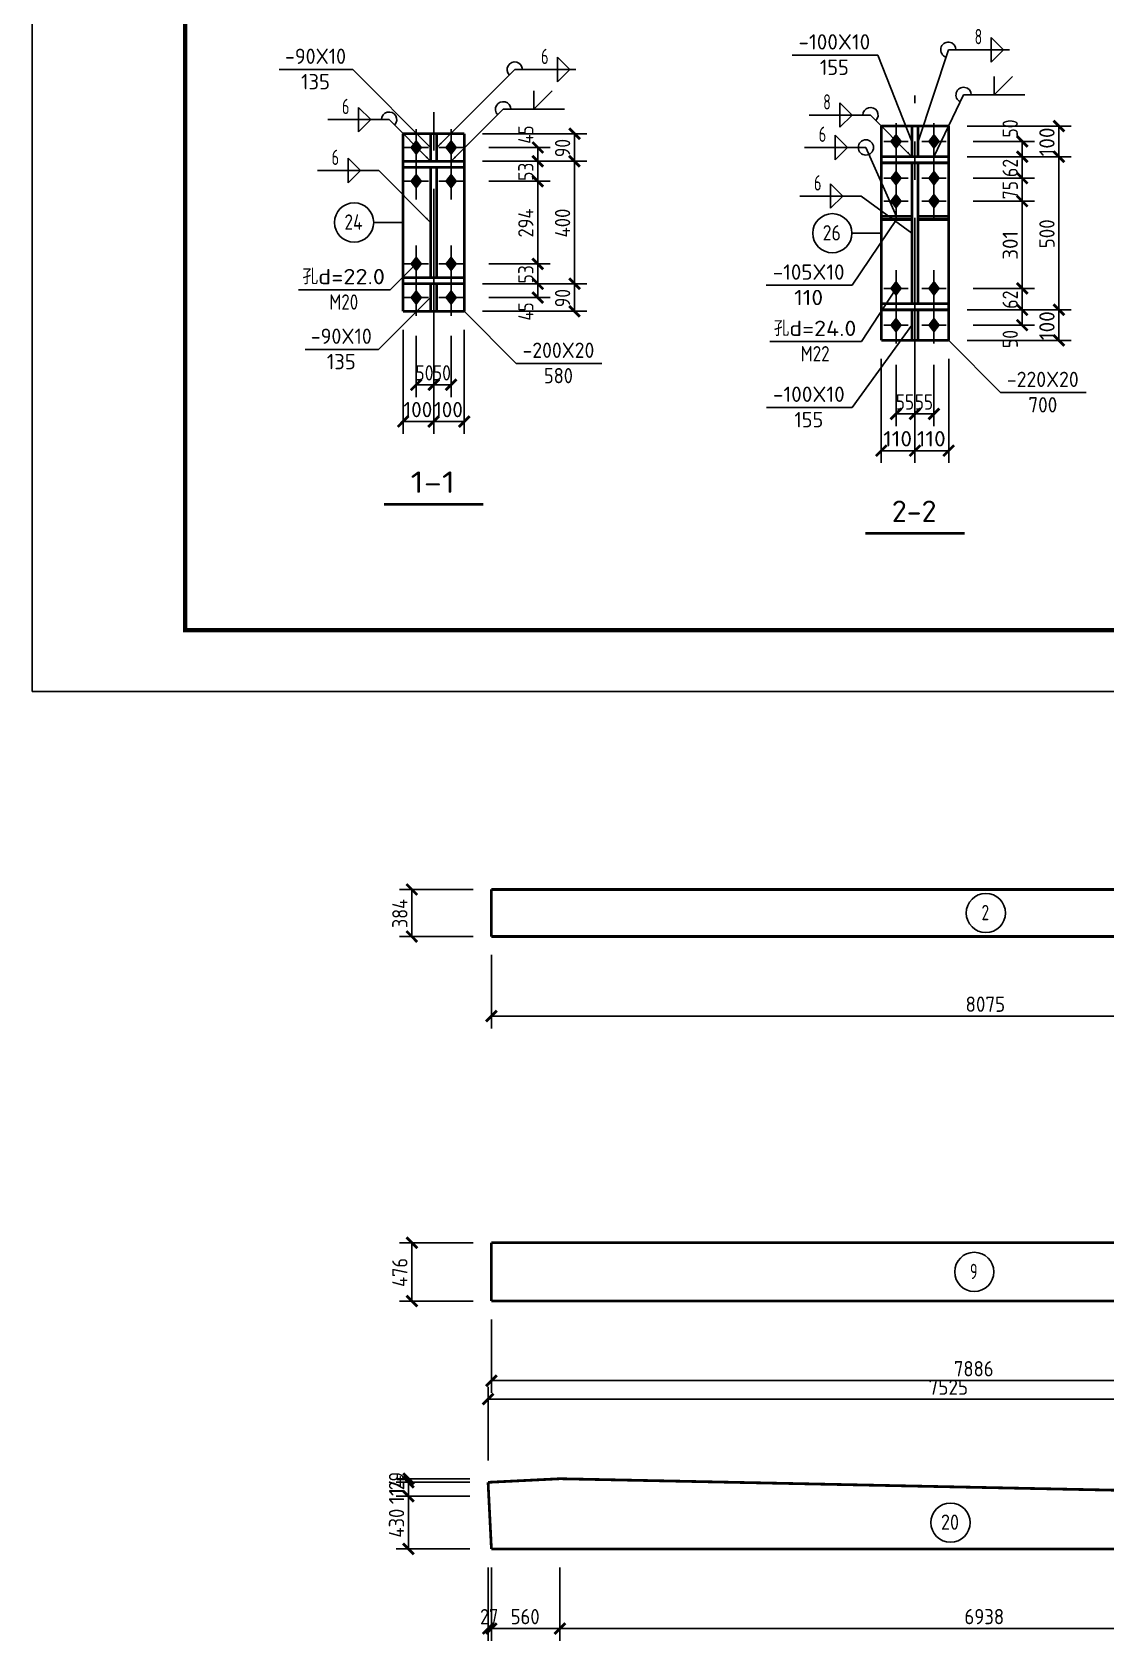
# Model space of a CAD drawing. Extents: x 14207793 to 14719554, y -1675802 to -1228715.
# Drawn here: x 14472463 to 14489997, y -1289793 to -1263526 of the extents above; entities that cross this region are included whole.
import ezdxf
from ezdxf.enums import TextEntityAlignment as Align

# ---------------------------------------------------------------- set-up
doc = ezdxf.new("R2010")
doc.units = 0
doc.header["$LTSCALE"] = 500
doc.header["$MEASUREMENT"] = 0
doc.linetypes.add('6', pattern=[8.75, 5, -1.25, 1.25, -1.25])
for name, color, linetype in [('10', 1, 'CONTINUOUS'), ('15', 3, 'CONTINUOUS'), ('20', 2, 'CONTINUOUS'), ('图框外框__细线', 253, 'CONTINUOUS'), ('尺寸标注', 253, 'CONTINUOUS'), ('焊缝标注', 253, 'CONTINUOUS'), ('编号标注', 253, 'CONTINUOUS'), ('螺栓孔标注', 7, 'CONTINUOUS'), ('钢板标注', 253, 'CONTINUOUS')]:
    doc.layers.add(name, color=color, linetype=linetype)
doc.styles.get("Standard").update_dxf_attribs({"font": 'SYSZ.shx', "width": 0.75, "bigfont": 'SYFS.shx'})

msp = doc.modelspace()

# ---------------------------------------------------------------- linework, layer by layer
at = {"layer": '10', "color": 7, "linetype": '6'}
for p, q in [((14479019.71, -1268584.34), (14479019.71, -1264684.34)), ((14486880.21, -1269059.8), (14486880.21, -1264559.8))]:
    msp.add_line(p, q, dxfattribs=at)
at = {"layer": '10', "color": 253}
for p, q in [((14478734.71, -1265109.34), (14478734.71, -1265709.34)), ((14479304.71, -1265109.34), (14479304.71, -1265709.34)), ((14486570.21, -1265009.8), (14486570.21, -1265609.8)), ((14487190.21, -1265009.8), (14487190.21, -1265609.8)), ((14478934.71, -1265409.34), (14478534.71, -1265409.34)), ((14479504.71, -1265409.34), (14479104.71, -1265409.34)), ((14486770.21, -1265309.8), (14486370.21, -1265309.8)), ((14487390.21, -1265309.8), (14486990.21, -1265309.8)), ((14478734.71, -1265659.34), (14478734.71, -1266259.34)), ((14479304.71, -1265659.34), (14479304.71, -1266259.34)), ((14486570.21, -1265609.8), (14486570.21, -1266209.8)), ((14487190.21, -1265609.8), (14487190.21, -1266209.8)), ((14478934.71, -1265959.34), (14478534.71, -1265959.34)), ((14479504.71, -1265959.34), (14479104.71, -1265959.34)), ((14486770.21, -1265909.8), (14486370.21, -1265909.8)), ((14486570.21, -1265984.8), (14486570.21, -1266584.8)), ((14487390.21, -1265909.8), (14486990.21, -1265909.8)), ((14487190.21, -1265984.8), (14487190.21, -1266584.8)), ((14486770.21, -1266284.8), (14486370.21, -1266284.8)), ((14487390.21, -1266284.8), (14486990.21, -1266284.8)), ((14478734.71, -1267009.34), (14478734.71, -1267609.34)), ((14479304.71, -1267009.34), (14479304.71, -1267609.34)), ((14478934.71, -1267309.34), (14478534.71, -1267309.34)), ((14479504.71, -1267309.34), (14479104.71, -1267309.34)), ((14478734.71, -1267559.34), (14478734.71, -1268159.34)), ((14479304.71, -1267559.34), (14479304.71, -1268159.34)), ((14486570.21, -1267409.8), (14486570.21, -1268009.8)), ((14487190.21, -1267409.8), (14487190.21, -1268009.8)), ((14478934.71, -1267859.34), (14478534.71, -1267859.34)), ((14479504.71, -1267859.34), (14479104.71, -1267859.34)), ((14486770.21, -1267709.8), (14486370.21, -1267709.8)), ((14487390.21, -1267709.8), (14486990.21, -1267709.8)), ((14486570.21, -1268009.8), (14486570.21, -1268609.8)), ((14487190.21, -1268009.8), (14487190.21, -1268609.8)), ((14486770.21, -1268309.8), (14486370.21, -1268309.8)), ((14487390.21, -1268309.8), (14486990.21, -1268309.8))]:
    msp.add_line(p, q, dxfattribs=at)
at = {"layer": '10', "color": 3, "const_width": 45}
for points in [[(14478519.71, -1265634.34), (14478519.71, -1265734.34)], [(14479519.71, -1265634.34), (14478519.71, -1265634.34)], [(14478519.71, -1265734.34), (14479519.71, -1265734.34)], [(14478969.71, -1267534.34), (14478969.71, -1265734.34)], [(14479069.71, -1267534.34), (14479069.71, -1265734.34)], [(14479519.71, -1265734.34), (14479519.71, -1265634.34)], [(14486330.21, -1265559.8), (14486330.21, -1265659.8)], [(14487430.21, -1265559.8), (14486330.21, -1265559.8)], [(14486330.21, -1265659.8), (14487430.21, -1265659.8)], [(14486830.21, -1267959.8), (14486830.21, -1265659.8)], [(14486930.21, -1267959.8), (14486930.21, -1265659.8)], [(14487430.21, -1265659.8), (14487430.21, -1265559.8)], [(14478519.71, -1267534.34), (14478519.71, -1267634.34)], [(14479519.71, -1267534.34), (14478519.71, -1267534.34)], [(14478519.71, -1267634.34), (14479519.71, -1267634.34)], [(14479519.71, -1267634.34), (14479519.71, -1267534.34)], [(14486330.21, -1267959.8), (14486330.21, -1268059.8)], [(14487430.21, -1267959.8), (14486330.21, -1267959.8)], [(14486330.21, -1268059.8), (14487430.21, -1268059.8)], [(14487430.21, -1268059.8), (14487430.21, -1267959.8)]]:
    msp.add_lwpolyline(points, dxfattribs=at)
at = {"layer": '10', "const_width": 45}
for points in [[(14478209.71, -1271234.34), (14479829.71, -1271234.34)], [(14486070.21, -1271709.8), (14487690.21, -1271709.8)]]:
    msp.add_lwpolyline(points, dxfattribs=at)
at = {"layer": '10'}
for points in [[(14486570.21, -1265179.8), (14486470.21, -1265309.8), (14486670.21, -1265309.8), (14486570.21, -1265439.8)], [(14487190.21, -1265179.8), (14487090.21, -1265309.8), (14487290.21, -1265309.8), (14487190.21, -1265439.8)], [(14478734.71, -1265279.34), (14478634.71, -1265409.34), (14478834.71, -1265409.34), (14478734.71, -1265539.34)], [(14479304.71, -1265279.34), (14479204.71, -1265409.34), (14479404.71, -1265409.34), (14479304.71, -1265539.34)], [(14478734.71, -1265829.34), (14478634.71, -1265959.34), (14478834.71, -1265959.34), (14478734.71, -1266089.34)], [(14479304.71, -1265829.34), (14479204.71, -1265959.34), (14479404.71, -1265959.34), (14479304.71, -1266089.34)], [(14486570.21, -1265779.8), (14486470.21, -1265909.8), (14486670.21, -1265909.8), (14486570.21, -1266039.8)], [(14487190.21, -1265779.8), (14487090.21, -1265909.8), (14487290.21, -1265909.8), (14487190.21, -1266039.8)], [(14486570.21, -1266154.8), (14486470.21, -1266284.8), (14486670.21, -1266284.8), (14486570.21, -1266414.8)], [(14487190.21, -1266154.8), (14487090.21, -1266284.8), (14487290.21, -1266284.8), (14487190.21, -1266414.8)], [(14478734.71, -1267179.34), (14478634.71, -1267309.34), (14478834.71, -1267309.34), (14478734.71, -1267439.34)], [(14479304.71, -1267179.34), (14479204.71, -1267309.34), (14479404.71, -1267309.34), (14479304.71, -1267439.34)], [(14486570.21, -1267579.8), (14486470.21, -1267709.8), (14486670.21, -1267709.8), (14486570.21, -1267839.8)], [(14487190.21, -1267579.8), (14487090.21, -1267709.8), (14487290.21, -1267709.8), (14487190.21, -1267839.8)], [(14478734.71, -1267729.34), (14478634.71, -1267859.34), (14478834.71, -1267859.34), (14478734.71, -1267989.34)], [(14479304.71, -1267729.34), (14479204.71, -1267859.34), (14479404.71, -1267859.34), (14479304.71, -1267989.34)], [(14486570.21, -1268179.8), (14486470.21, -1268309.8), (14486670.21, -1268309.8), (14486570.21, -1268439.8)], [(14487190.21, -1268179.8), (14487090.21, -1268309.8), (14487290.21, -1268309.8), (14487190.21, -1268439.8)]]:
    msp.add_solid(points, dxfattribs=at)
at = {"layer": '15', "const_width": 45}
for points in [[(14479962.5, -1277524.88), (14479962.5, -1278292.88)], [(14496112.64, -1277524.88), (14479962.5, -1277524.88)], [(14479962.5, -1278292.88), (14496112.64, -1278292.88)], [(14479962.5, -1284244.88), (14479962.5, -1283292.88)], [(14479962.5, -1283292.88), (14495734.33, -1283292.88)], [(14495734.33, -1284244.88), (14479962.5, -1284244.88)], [(14481082.64, -1287146.17), (14479908.1, -1287204.89)], [(14479908.1, -1287204.89), (14479962.5, -1288292.88)], [(14494958.21, -1287432.89), (14481082.64, -1287146.17)], [(14479962.5, -1288292.88), (14494958.22, -1288292.88)]]:
    msp.add_lwpolyline(points, dxfattribs=at)
at = {"layer": '20', "const_width": 45}
for points in [[(14478519.71, -1265184.34), (14478519.71, -1268084.34)], [(14479519.71, -1265184.34), (14478519.71, -1265184.34)], [(14478969.71, -1265184.34), (14478969.71, -1265634.34)], [(14479069.71, -1265184.34), (14478969.71, -1265184.34)], [(14479069.71, -1265634.34), (14479069.71, -1265184.34)], [(14479519.71, -1268084.34), (14479519.71, -1265184.34)], [(14486330.21, -1265059.8), (14486330.21, -1268559.8)], [(14487430.21, -1265059.8), (14486330.21, -1265059.8)], [(14486830.21, -1265059.8), (14486830.21, -1265559.8)], [(14486930.21, -1265059.8), (14486830.21, -1265059.8)], [(14486930.21, -1265559.8), (14486930.21, -1265059.8)], [(14487430.21, -1268559.8), (14487430.21, -1265059.8)], [(14478969.71, -1265634.34), (14479069.71, -1265634.34)], [(14486830.21, -1265559.8), (14486930.21, -1265559.8)], [(14486330.21, -1266534.8), (14486330.21, -1266584.8)], [(14486830.21, -1266534.8), (14486330.21, -1266534.8)], [(14486330.21, -1266584.8), (14486830.21, -1266584.8)], [(14486830.21, -1266584.8), (14486830.21, -1266534.8)], [(14486930.21, -1266584.8), (14486930.21, -1266534.8)], [(14486930.21, -1266534.8), (14487430.21, -1266534.8)], [(14487430.21, -1266584.8), (14486930.21, -1266584.8)], [(14487430.21, -1266534.8), (14487430.21, -1266584.8)], [(14478969.71, -1268084.34), (14478969.71, -1267634.34)], [(14478969.71, -1267634.34), (14479069.71, -1267634.34)], [(14479069.71, -1267634.34), (14479069.71, -1268084.34)], [(14478519.71, -1268084.34), (14479519.71, -1268084.34)], [(14479069.71, -1268084.34), (14478969.71, -1268084.34)], [(14486830.21, -1268559.8), (14486830.21, -1268059.8)], [(14486830.21, -1268059.8), (14486930.21, -1268059.8)], [(14486930.21, -1268059.8), (14486930.21, -1268559.8)], [(14486330.21, -1268559.8), (14487430.21, -1268559.8)], [(14486930.21, -1268559.8), (14486830.21, -1268559.8)]]:
    msp.add_lwpolyline(points, dxfattribs=at)
at = {"layer": '图框外框__细线'}
msp.add_lwpolyline([(14472462.5, -1274292.88), (14561562.5, -1274292.88), (14561562.5, -1232292.88), (14472462.5, -1232292.88), (14472462.5, -1274292.88)], dxfattribs=at)
at = {"layer": '图框外框__细线', "const_width": 70}
msp.add_lwpolyline([(14474962.5, -1273292.88), (14560562.5, -1273292.88), (14560562.5, -1233292.88), (14474962.5, -1233292.88), (14474962.5, -1273292.88)], dxfattribs=at)
at = {"layer": '尺寸标注'}
for p, q in [((14479819.71, -1265184.34), (14481519.71, -1265184.34)), ((14481319.71, -1265634.34), (14481319.71, -1265184.34)), ((14487730.21, -1265059.8), (14489430.21, -1265059.8)), ((14489230.21, -1265559.8), (14489230.21, -1265059.8)), ((14479919.71, -1265409.34), (14480919.71, -1265409.34)), ((14480719.71, -1265634.34), (14480719.71, -1265409.34)), ((14487830.21, -1265309.8), (14488830.21, -1265309.8)), ((14488630.21, -1265559.8), (14488630.21, -1265309.8)), ((14479819.71, -1265634.34), (14481519.71, -1265634.34)), ((14479819.71, -1265634.34), (14481519.71, -1265634.34)), ((14479919.71, -1265634.34), (14480919.71, -1265634.34)), ((14479919.71, -1265634.34), (14480919.71, -1265634.34)), ((14480719.71, -1265959.34), (14480719.71, -1265634.34)), ((14481319.71, -1267634.34), (14481319.71, -1265634.34)), ((14487730.21, -1265559.8), (14489430.21, -1265559.8)), ((14487730.21, -1265559.8), (14489430.21, -1265559.8)), ((14487830.21, -1265559.8), (14488830.21, -1265559.8)), ((14487830.21, -1265559.8), (14488830.21, -1265559.8)), ((14488630.21, -1265909.8), (14488630.21, -1265559.8)), ((14489230.21, -1268059.8), (14489230.21, -1265559.8)), ((14479919.71, -1265959.34), (14480919.71, -1265959.34)), ((14479919.71, -1265959.34), (14480919.71, -1265959.34)), ((14480719.71, -1267309.34), (14480719.71, -1265959.34)), ((14487830.21, -1265909.8), (14488830.21, -1265909.8)), ((14487830.21, -1265909.8), (14488830.21, -1265909.8)), ((14488630.21, -1266284.8), (14488630.21, -1265909.8)), ((14487830.21, -1266284.8), (14488830.21, -1266284.8)), ((14487830.21, -1266284.8), (14488830.21, -1266284.8)), ((14488630.21, -1267709.8), (14488630.21, -1266284.8)), ((14479919.71, -1267309.34), (14480919.71, -1267309.34)), ((14479919.71, -1267309.34), (14480919.71, -1267309.34)), ((14480719.71, -1267634.34), (14480719.71, -1267309.34)), ((14479819.71, -1267634.34), (14481519.71, -1267634.34)), ((14479819.71, -1267634.34), (14481519.71, -1267634.34)), ((14479919.71, -1267634.34), (14480919.71, -1267634.34)), ((14479919.71, -1267634.34), (14480919.71, -1267634.34)), ((14479919.71, -1267859.34), (14480919.71, -1267859.34)), ((14480719.71, -1267859.34), (14480719.71, -1267634.34)), ((14481319.71, -1268084.34), (14481319.71, -1267634.34)), ((14487830.21, -1267709.8), (14488830.21, -1267709.8)), ((14487830.21, -1267709.8), (14488830.21, -1267709.8)), ((14488630.21, -1268059.8), (14488630.21, -1267709.8)), ((14479819.71, -1268084.34), (14481519.71, -1268084.34)), ((14487730.21, -1268059.8), (14489430.21, -1268059.8)), ((14487730.21, -1268059.8), (14489430.21, -1268059.8)), ((14487830.21, -1268059.8), (14488830.21, -1268059.8)), ((14487830.21, -1268059.8), (14488830.21, -1268059.8)), ((14488630.21, -1268309.8), (14488630.21, -1268059.8)), ((14489230.21, -1268559.8), (14489230.21, -1268059.8)), ((14478519.71, -1268384.34), (14478519.71, -1270084.34)), ((14479019.71, -1268384.34), (14479019.71, -1270084.34)), ((14479019.71, -1268384.34), (14479019.71, -1270084.34)), ((14479519.71, -1268384.34), (14479519.71, -1270084.34)), ((14487830.21, -1268309.8), (14488830.21, -1268309.8)), ((14478734.71, -1268484.34), (14478734.71, -1269484.34)), ((14479019.71, -1268484.34), (14479019.71, -1269484.34)), ((14479019.71, -1268484.34), (14479019.71, -1269484.34)), ((14479304.71, -1268484.34), (14479304.71, -1269484.34)), ((14487730.21, -1268559.8), (14489430.21, -1268559.8)), ((14486330.21, -1268859.8), (14486330.21, -1270559.8)), ((14486880.21, -1268859.8), (14486880.21, -1270559.8)), ((14486880.21, -1268859.8), (14486880.21, -1270559.8)), ((14487430.21, -1268859.8), (14487430.21, -1270559.8)), ((14486570.21, -1268959.8), (14486570.21, -1269959.8)), ((14486880.21, -1268959.8), (14486880.21, -1269959.8)), ((14486880.21, -1268959.8), (14486880.21, -1269959.8)), ((14487190.21, -1268959.8), (14487190.21, -1269959.8)), ((14478734.71, -1269284.34), (14479019.71, -1269284.34)), ((14479019.71, -1269284.34), (14479304.71, -1269284.34)), ((14478519.71, -1269884.34), (14479019.71, -1269884.34)), ((14479019.71, -1269884.34), (14479519.71, -1269884.34)), ((14486570.21, -1269759.8), (14486880.21, -1269759.8)), ((14486880.21, -1269759.8), (14487190.21, -1269759.8)), ((14486330.21, -1270359.8), (14486880.21, -1270359.8)), ((14486880.21, -1270359.8), (14487430.21, -1270359.8)), ((14479662.5, -1277524.88), (14478462.5, -1277524.88)), ((14478662.5, -1278292.88), (14478662.5, -1277524.88)), ((14479662.5, -1278292.88), (14478462.5, -1278292.88)), ((14479962.5, -1278592.88), (14479962.5, -1279792.88)), ((14479962.5, -1279592.88), (14496112.64, -1279592.88)), ((14479662.5, -1283292.88), (14478462.5, -1283292.88)), ((14478662.5, -1284244.88), (14478662.5, -1283292.88)), ((14479662.5, -1284244.88), (14478462.5, -1284244.88)), ((14479962.5, -1284544.88), (14479962.5, -1285744.88)), ((14479908.1, -1286846.17), (14479908.1, -1285646.17)), ((14479962.5, -1285544.88), (14495734.33, -1285544.88)), ((14479908.1, -1285846.17), (14494958.21, -1285846.17)), ((14479608.1, -1287146.17), (14478408.1, -1287146.17)), ((14479608.1, -1287204.89), (14478408.1, -1287204.89)), ((14479608.1, -1287204.89), (14478408.1, -1287204.89)), ((14478608.1, -1287204.89), (14478608.1, -1287146.17)), ((14478608.1, -1287432.89), (14478608.1, -1287204.89)), ((14479608.1, -1287432.89), (14478408.1, -1287432.89)), ((14479608.1, -1287432.89), (14478408.1, -1287432.89)), ((14478608.1, -1288292.88), (14478608.1, -1287432.89)), ((14479608.1, -1288292.88), (14478408.1, -1288292.88)), ((14479908.1, -1288592.88), (14479908.1, -1289792.88)), ((14479962.5, -1288592.88), (14479962.5, -1289792.88)), ((14479962.5, -1288592.88), (14479962.5, -1289792.88)), ((14481082.64, -1288592.88), (14481082.64, -1289792.88)), ((14481082.64, -1288592.88), (14481082.64, -1289792.88)), ((14479908.1, -1289592.88), (14479962.5, -1289592.88)), ((14479962.5, -1289592.88), (14481082.64, -1289592.88)), ((14481082.64, -1289592.88), (14494958.21, -1289592.88))]:
    msp.add_line(p, q, dxfattribs=at)
at = {"layer": '尺寸标注', "const_width": 45}
for points in [[(14489141.83, -1264971.41), (14489318.6, -1265148.19)], [(14481231.32, -1265095.95), (14481408.09, -1265272.72)], [(14488541.83, -1265221.41), (14488718.6, -1265398.19)], [(14480631.32, -1265320.95), (14480808.09, -1265497.72)], [(14488541.83, -1265471.41), (14488718.6, -1265648.19)], [(14488541.83, -1265471.41), (14488718.6, -1265648.19)], [(14489141.83, -1265471.41), (14489318.6, -1265648.19)], [(14489141.83, -1265471.41), (14489318.6, -1265648.19)], [(14480631.32, -1265545.95), (14480808.09, -1265722.72)], [(14480631.32, -1265545.95), (14480808.09, -1265722.72)], [(14481231.32, -1265545.95), (14481408.09, -1265722.72)], [(14481231.32, -1265545.95), (14481408.09, -1265722.72)], [(14480631.32, -1265870.95), (14480808.09, -1266047.72)], [(14480631.32, -1265870.95), (14480808.09, -1266047.72)], [(14488541.83, -1265821.41), (14488718.6, -1265998.19)], [(14488541.83, -1265821.41), (14488718.6, -1265998.19)], [(14488541.83, -1266196.41), (14488718.6, -1266373.19)], [(14488541.83, -1266196.41), (14488718.6, -1266373.19)], [(14480631.32, -1267220.95), (14480808.09, -1267397.72)], [(14480631.32, -1267220.95), (14480808.09, -1267397.72)], [(14480631.32, -1267545.95), (14480808.09, -1267722.72)], [(14480631.32, -1267545.95), (14480808.09, -1267722.72)], [(14481231.32, -1267545.95), (14481408.09, -1267722.72)], [(14481231.32, -1267545.95), (14481408.09, -1267722.72)], [(14488541.83, -1267621.41), (14488718.6, -1267798.19)], [(14488541.83, -1267621.41), (14488718.6, -1267798.19)], [(14480631.32, -1267770.95), (14480808.09, -1267947.72)], [(14481231.32, -1267995.95), (14481408.09, -1268172.72)], [(14488541.83, -1267971.41), (14488718.6, -1268148.19)], [(14488541.83, -1267971.41), (14488718.6, -1268148.19)], [(14489141.83, -1267971.41), (14489318.6, -1268148.19)], [(14489141.83, -1267971.41), (14489318.6, -1268148.19)], [(14488541.83, -1268221.41), (14488718.6, -1268398.19)], [(14489141.83, -1268471.41), (14489318.6, -1268648.19)], [(14478646.32, -1269372.72), (14478823.09, -1269195.95)], [(14478931.32, -1269372.72), (14479108.1, -1269195.95)], [(14478931.32, -1269372.72), (14479108.1, -1269195.95)], [(14479216.32, -1269372.72), (14479393.1, -1269195.95)], [(14486481.83, -1269848.19), (14486658.6, -1269671.41)], [(14486791.83, -1269848.19), (14486968.6, -1269671.41)], [(14486791.83, -1269848.19), (14486968.6, -1269671.41)], [(14487101.83, -1269848.19), (14487278.6, -1269671.41)], [(14478431.32, -1269972.72), (14478608.09, -1269795.95)], [(14478931.32, -1269972.72), (14479108.1, -1269795.95)], [(14478931.32, -1269972.72), (14479108.1, -1269795.95)], [(14479431.32, -1269972.72), (14479608.09, -1269795.95)], [(14486241.83, -1270448.19), (14486418.6, -1270271.41)], [(14486791.83, -1270448.19), (14486968.6, -1270271.41)], [(14486791.83, -1270448.19), (14486968.6, -1270271.41)], [(14487341.83, -1270448.19), (14487518.6, -1270271.41)], [(14478574.11, -1277436.5), (14478750.89, -1277613.27)], [(14478574.11, -1278204.5), (14478750.89, -1278381.27)], [(14479874.11, -1279681.27), (14480050.89, -1279504.5)], [(14478574.11, -1283204.5), (14478750.89, -1283381.27)], [(14478574.11, -1284156.5), (14478750.89, -1284333.27)], [(14479874.11, -1285633.27), (14480050.89, -1285456.5)], [(14479819.71, -1285934.55), (14479996.49, -1285757.78)], [(14478519.71, -1287057.78), (14478696.49, -1287234.55)], [(14478519.71, -1287116.5), (14478696.49, -1287293.28)], [(14478519.71, -1287116.5), (14478696.49, -1287293.28)], [(14478519.71, -1287344.5), (14478696.49, -1287521.28)], [(14478519.71, -1287344.5), (14478696.49, -1287521.28)], [(14478519.71, -1288204.5), (14478696.49, -1288381.27)], [(14479819.71, -1289681.27), (14479996.49, -1289504.5)], [(14479874.11, -1289681.27), (14480050.89, -1289504.5)], [(14479874.11, -1289681.27), (14480050.89, -1289504.5)], [(14480994.25, -1289681.27), (14481171.02, -1289504.5)], [(14480994.25, -1289681.27), (14481171.02, -1289504.5)]]:
    msp.add_lwpolyline(points, dxfattribs=at)
at = {"layer": '焊缝标注'}
for p, q in [((14488124.71, -1263814.05), (14488124.71, -1263614.05)), ((14488124.71, -1263614.05), (14488324.71, -1263814.05)), ((14481043.01, -1264137.05), (14481043.01, -1263937.05)), ((14481043.01, -1263937.05), (14481243.01, -1264137.05)), ((14486930.21, -1265309.8), (14487424.71, -1263814.05)), ((14487424.71, -1263814.05), (14488424.71, -1263814.05)), ((14488124.71, -1263814.05), (14488124.71, -1264014.05)), ((14488124.71, -1264014.05), (14488324.71, -1263814.05)), ((14479069.71, -1265409.34), (14480343.01, -1264137.05)), ((14480343.01, -1264137.05), (14481343.01, -1264137.05)), ((14481043.01, -1264137.05), (14481043.01, -1264337.05)), ((14481043.01, -1264337.05), (14481243.01, -1264137.05)), ((14488174.14, -1264551.58), (14488474.14, -1264251.58)), ((14488174.14, -1264551.58), (14488174.14, -1264251.58)), ((14480653.57, -1264786.15), (14480953.57, -1264486.15)), ((14480653.57, -1264786.15), (14480653.57, -1264486.15)), ((14485652.2, -1264880.16), (14485652.2, -1264680.16)), ((14485852.2, -1264880.16), (14485652.2, -1264680.16)), ((14487190.21, -1265559.8), (14487674.14, -1264551.58)), ((14487674.14, -1264551.58), (14488674.14, -1264551.58)), ((14478291.7, -1264954.7), (14477291.7, -1264954.7)), ((14477791.7, -1264954.7), (14477791.7, -1264754.7)), ((14477991.7, -1264954.7), (14477791.7, -1264754.7)), ((14477791.7, -1264954.7), (14477791.7, -1265154.7)), ((14477991.7, -1264954.7), (14477791.7, -1265154.7)), ((14478969.71, -1265634.34), (14478291.7, -1264954.7)), ((14479304.71, -1265634.34), (14480153.57, -1264786.15)), ((14480153.57, -1264786.15), (14481153.57, -1264786.15)), ((14486152.2, -1264880.16), (14485152.2, -1264880.16)), ((14485652.2, -1264880.16), (14485652.2, -1265080.16)), ((14485852.2, -1264880.16), (14485652.2, -1265080.16)), ((14486830.21, -1265559.8), (14486152.2, -1264880.16)), ((14485578.34, -1265408.55), (14485578.34, -1265208.55)), ((14485778.34, -1265408.55), (14485578.34, -1265208.55)), ((14486078.34, -1265408.55), (14485078.34, -1265408.55)), ((14485578.34, -1265408.55), (14485578.34, -1265608.55)), ((14485778.34, -1265408.55), (14485578.34, -1265608.55)), ((14486580.21, -1266534.8), (14486078.34, -1265408.55)), ((14477622.19, -1265784.79), (14477622.19, -1265584.79)), ((14477822.19, -1265784.79), (14477622.19, -1265584.79)), ((14478122.19, -1265784.79), (14477122.19, -1265784.79)), ((14477622.19, -1265784.79), (14477622.19, -1265984.79)), ((14477822.19, -1265784.79), (14477622.19, -1265984.79)), ((14478969.71, -1266634.34), (14478122.19, -1265784.79)), ((14485500.35, -1266202.13), (14485500.35, -1266002.13)), ((14485700.35, -1266202.13), (14485500.35, -1266002.13)), ((14486000.35, -1266202.13), (14485000.35, -1266202.13)), ((14485500.35, -1266202.13), (14485500.35, -1266402.13)), ((14485700.35, -1266202.13), (14485500.35, -1266402.13)), ((14486830.21, -1266809.8), (14486000.35, -1266202.13))]:
    msp.add_line(p, q, dxfattribs=at)
msp.add_circle((14486078.34, -1265408.55), 125, dxfattribs=at)
for centre, start, end in [((14487424.71, -1263814.05), 0, 251.706199), ((14480343.01, -1264137.05), 0, 224.977194), ((14487674.14, -1264551.58), 0, 244.359931), ((14480153.57, -1264786.15), 0, 224.977194), ((14478291.7, -1264954.7), 314.931548, 180.000005), ((14486152.2, -1264880.16), 314.931548, 180.000005)]:
    msp.add_arc(centre, 125, start, end, dxfattribs=at)
for points in [[(14486930.21, -1265309.8), (14486975.85, -1265219.56), (14486947.36, -1265210.14)], [(14479069.71, -1265409.34), (14479151.05, -1265349.26), (14479129.84, -1265328.04)], [(14486830.21, -1265559.8), (14486770.21, -1265478.41), (14486748.97, -1265499.6)], [(14487190.21, -1265559.8), (14487247.01, -1265476.14), (14487219.96, -1265463.15)], [(14478969.71, -1265634.34), (14478909.7, -1265552.95), (14478888.46, -1265574.13)], [(14479304.71, -1265634.34), (14479386.05, -1265574.26), (14479364.84, -1265553.04)], [(14478969.71, -1266634.34), (14478909.7, -1266552.95), (14478888.46, -1266574.13)], [(14486580.21, -1266534.8), (14486553.21, -1266437.35), (14486525.81, -1266449.56)], [(14486830.21, -1266809.8), (14486758.39, -1266738.62), (14486740.67, -1266762.82)]]:
    msp.add_solid(points, dxfattribs=at)
at = {"layer": '编号标注'}
for p, q in [((14478519.71, -1266634.34), (14478039.71, -1266634.34)), ((14486330.21, -1266809.8), (14485850.21, -1266809.8))]:
    msp.add_line(p, q, dxfattribs=at)
at = {"layer": '编号标注', "const_width": 10}
for points in [[(14478524.71, -1266634.34, 1), (14478514.71, -1266634.34, 1), (14478524.71, -1266634.34, 1)], [(14486335.21, -1266809.8, 1), (14486325.21, -1266809.8, 1), (14486335.21, -1266809.8, 1)]]:
    msp.add_lwpolyline(points, format="xyb", dxfattribs=at)
at = {"layer": '编号标注'}
for centre in [(14477719.71, -1266634.34), (14485530.21, -1266809.8), (14488037.57, -1277908.88), (14487848.41, -1283768.88), (14487460.36, -1287862.89)]:
    msp.add_circle(centre, 320, dxfattribs=at)
at = {"layer": '螺栓孔标注'}
for p, q in [((14478734.71, -1267309.34), (14478309.6, -1267732.75)), ((14478309.6, -1267732.75), (14476809.6, -1267732.75)), ((14486570.21, -1267709.8), (14486008.07, -1268577.16)), ((14486008.07, -1268577.16), (14484508.08, -1268577.16))]:
    msp.add_line(p, q, dxfattribs=at)
at = {"layer": '螺栓孔标注', "const_width": 10}
for points in [[(14478739.71, -1267309.34, 1), (14478729.71, -1267309.34, 1), (14478739.71, -1267309.34, 1)], [(14486575.22, -1267709.8, 1), (14486565.21, -1267709.8, 1), (14486575.22, -1267709.8, 1)]]:
    msp.add_lwpolyline(points, format="xyb", dxfattribs=at)
at = {"layer": '钢板标注'}
for p, q in [((14486271.98, -1263900.06), (14484871.98, -1263900.06)), ((14486830.21, -1265309.8), (14486271.98, -1263900.06)), ((14477698.44, -1264135.02), (14476498.44, -1264135.02)), ((14478969.71, -1265409.34), (14477698.44, -1264135.02)), ((14486580.21, -1266584.8), (14485852.07, -1267658.61)), ((14478969.71, -1267859.34), (14478119.49, -1268706.17)), ((14485852.07, -1267658.61), (14484452.07, -1267658.61)), ((14479519.71, -1268084.34), (14480365.87, -1268935.23)), ((14486830.21, -1268309.8), (14485854.88, -1269653.75)), ((14487430.21, -1268559.8), (14488276.38, -1269410.69)), ((14478119.49, -1268706.17), (14476919.49, -1268706.17)), ((14480365.87, -1268935.23), (14481765.87, -1268935.23)), ((14488276.38, -1269410.69), (14489676.37, -1269410.69)), ((14485854.88, -1269653.75), (14484454.88, -1269653.75))]:
    msp.add_line(p, q, dxfattribs=at)
at = {"layer": '钢板标注', "const_width": 10}
for points in [[(14478974.71, -1265409.34, 1), (14478964.71, -1265409.34, 1), (14478974.71, -1265409.34, 1)], [(14486835.21, -1265309.8, 1), (14486825.21, -1265309.8, 1), (14486835.21, -1265309.8, 1)], [(14486585.21, -1266584.8, 1), (14486575.21, -1266584.8, 1), (14486585.21, -1266584.8, 1)], [(14478974.71, -1267859.34, 1), (14478964.71, -1267859.34, 1), (14478974.71, -1267859.34, 1)], [(14479524.71, -1268084.34, 1), (14479514.71, -1268084.34, 1), (14479524.71, -1268084.34, 1)], [(14486835.21, -1268309.8, 1), (14486825.21, -1268309.8, 1), (14486835.21, -1268309.8, 1)], [(14487435.21, -1268559.8, 1), (14487425.21, -1268559.8, 1), (14487435.21, -1268559.8, 1)]]:
    msp.add_lwpolyline(points, format="xyb", dxfattribs=at)

# ---------------------------------------------------------------- texts
at = {"layer": '10'}
for s, width, p, p2 in [('1-1', 0.930638, (14478641.71, -1271048.84), (14479370.71, -1271048.84)), ('2-2', 0.729, (14486502.21, -1271524.3), (14487231.21, -1271524.3))]:
    msp.add_text(s, height=350, dxfattribs=dict(at, width=width)).set_placement(p, p2, align=Align.FIT)
at = {"layer": '尺寸标注'}
for s, width, p, p2 in [('50', 0.735, (14488560.21, -1265248.55), (14488560.21, -1264951.05)), ('45', 0.735, (14480649.71, -1265348.09), (14480649.71, -1265050.59)), ('100', 0.7938, (14489160.21, -1265554.8), (14489160.21, -1265082.3)), ('90', 0.735, (14481249.71, -1265566.84), (14481249.71, -1265269.34)), ('53', 0.735, (14480649.71, -1265954.34), (14480649.71, -1265656.84)), ('62', 0.735, (14488560.21, -1265892.3), (14488560.21, -1265594.8)), ('75', 0.735, (14488560.21, -1266254.8), (14488560.21, -1265957.3)), ('294', 0.721636, (14480649.71, -1266879.34), (14480649.71, -1266406.84)), ('400', 0.735, (14481249.71, -1266879.34), (14481249.71, -1266406.84)), ('301', 0.882, (14488560.21, -1267242.3), (14488560.21, -1266769.8)), ('500', 0.735, (14489160.21, -1267054.8), (14489160.21, -1266582.3)), ('53', 0.735001, (14480649.71, -1267629.34), (14480649.71, -1267331.84)), ('90', 0.735001, (14481249.71, -1268016.84), (14481249.71, -1267719.34)), ('62', 0.735001, (14488560.21, -1268042.3), (14488560.21, -1267744.8)), ('45', 0.735001, (14480649.71, -1268235.59), (14480649.71, -1267938.09)), ('100', 0.7938, (14489160.21, -1268554.8), (14489160.21, -1268082.3)), ('50', 0.735001, (14488560.21, -1268686.05), (14488560.21, -1268388.55)), ('384', 0.721636, (14478592.5, -1278153.88), (14478592.5, -1277681.38)), ('476', 0.748869, (14478592.5, -1284013.88), (14478592.5, -1283541.38)), ('114', 0.844469, (14478538.1, -1287563.89), (14478538.1, -1287091.39)), ('29', 0.75727, (14478538.1, -1287333.03), (14478538.1, -1287035.53)), ('430', 0.735001, (14478538.1, -1288107.89), (14478538.1, -1287635.39))]:
    msp.add_text(s, height=250, rotation=90, dxfattribs=dict(at, width=width)).set_placement(p, p2, align=Align.FIT)
for s, width, p, p2 in [('50', 0.735, (14478719.71, -1269214.34), (14479017.21, -1269214.34)), ('50', 0.735001, (14479004.71, -1269214.34), (14479302.21, -1269214.34)), ('55', 0.735, (14486567.71, -1269689.8), (14486865.21, -1269689.8)), ('55', 0.735, (14486877.71, -1269689.8), (14487175.21, -1269689.8)), ('100', 0.7938, (14478524.71, -1269814.34), (14478997.21, -1269814.34)), ('100', 0.7938, (14479024.71, -1269814.34), (14479497.21, -1269814.34)), ('110', 0.862826, (14486360.21, -1270289.8), (14486832.71, -1270289.8)), ('110', 0.862826, (14486910.21, -1270289.8), (14487382.71, -1270289.8)), ('8075', 0.735, (14487705.07, -1279522.88), (14488352.57, -1279522.88)), ('7886', 0.745067, (14487515.91, -1285474.89), (14488163.41, -1285474.89)), ('7525', 0.735, (14487100.66, -1285776.17), (14487748.16, -1285776.17)), ('27', 0.735, (14479777.8, -1289522.88), (14480075.3, -1289522.88)), ('560', 0.735, (14480277.57, -1289522.88), (14480750.07, -1289522.88)), ('6938', 0.734999, (14487687.92, -1289522.88), (14488335.42, -1289522.88))]:
    msp.add_text(s, height=250, dxfattribs=dict(at, width=width)).set_placement(p, p2, align=Align.FIT)
at = {"layer": '焊缝标注'}
for s, width, p, p2 in [('8', 0.734995, (14487854.71, -1263724.05), (14487977.21, -1263724.05)), ('6', 0.791537, (14480773.01, -1264047.05), (14480895.51, -1264047.05)), ('6', 0.791539, (14477521.7, -1264864.7), (14477644.2, -1264864.7)), ('8', 0.734999, (14485382.2, -1264790.17), (14485504.7, -1264790.17)), ('6', 0.791537, (14485308.34, -1265318.55), (14485430.84, -1265318.55)), ('6', 0.791539, (14477352.19, -1265694.79), (14477474.69, -1265694.79)), ('6', 0.791537, (14485230.35, -1266112.13), (14485352.85, -1266112.13))]:
    msp.add_text(s, height=250, dxfattribs=dict(at, width=width)).set_placement(p, p2, align=Align.FIT)
at = {"layer": '编号标注'}
for s, width, p, p2 in [('24', 0.714001, (14477562.21, -1266751.84), (14477859.71, -1266751.84)), ('26', 0.757272, (14485372.71, -1266927.3), (14485670.21, -1266927.3)), ('2', 0.734995, (14487967.57, -1278026.38), (14488090.07, -1278026.38)), ('9', 0.791533, (14487778.41, -1283886.38), (14487900.91, -1283886.38)), ('20', 0.735, (14487302.86, -1287980.39), (14487600.36, -1287980.39))]:
    msp.add_text(s, height=250, dxfattribs=dict(at, width=width)).set_placement(p, p2, align=Align.FIT)
at = {"layer": '螺栓孔标注'}
for s, width, p, p2 in [('孔d=22.0', 0.842187, (14476877.1, -1267642.75), (14478224.6, -1267642.75)), ('M20', 0.68431, (14477314.6, -1268057.75), (14477787.1, -1268057.75)), ('孔d=24.0', 0.842187, (14484575.58, -1268487.16), (14485923.08, -1268487.16)), ('M22', 0.68431, (14485013.08, -1268902.16), (14485485.58, -1268902.16))]:
    msp.add_text(s, height=250, dxfattribs=dict(at, width=width)).set_placement(p, p2, align=Align.FIT)
at = {"layer": '钢板标注'}
for s, width, p, p2 in [('-100X10', 0.746136, (14484976.98, -1263810.06), (14486149.48, -1263810.06)), ('-90X10', 0.722328, (14476590.94, -1264045.02), (14477588.44, -1264045.02)), ('155', 0.7938, (14485326.98, -1264225.06), (14485799.48, -1264225.06)), ('135', 0.7938, (14476853.44, -1264460.02), (14477325.94, -1264460.02)), ('-105X10', 0.746137, (14484557.07, -1267568.61), (14485729.57, -1267568.61)), ('110', 0.862827, (14484907.07, -1267983.61), (14485379.57, -1267983.61)), ('-90X10', 0.722328, (14477011.99, -1268616.17), (14478009.49, -1268616.17)), ('-200X20', 0.7035, (14480470.87, -1268845.23), (14481643.37, -1268845.23)), ('135', 0.7938, (14477274.49, -1269031.17), (14477746.99, -1269031.17)), ('580', 0.735, (14480820.87, -1269260.23), (14481293.37, -1269260.23)), ('-220X20', 0.7035, (14488381.37, -1269320.69), (14489553.87, -1269320.69)), ('-100X10', 0.746136, (14484559.88, -1269563.75), (14485732.38, -1269563.75)), ('700', 0.735001, (14488731.37, -1269735.69), (14489203.87, -1269735.69)), ('155', 0.7938, (14484909.88, -1269978.75), (14485382.38, -1269978.75))]:
    msp.add_text(s, height=250, dxfattribs=dict(at, width=width)).set_placement(p, p2, align=Align.FIT)

doc.saveas('drawing.dxf')
